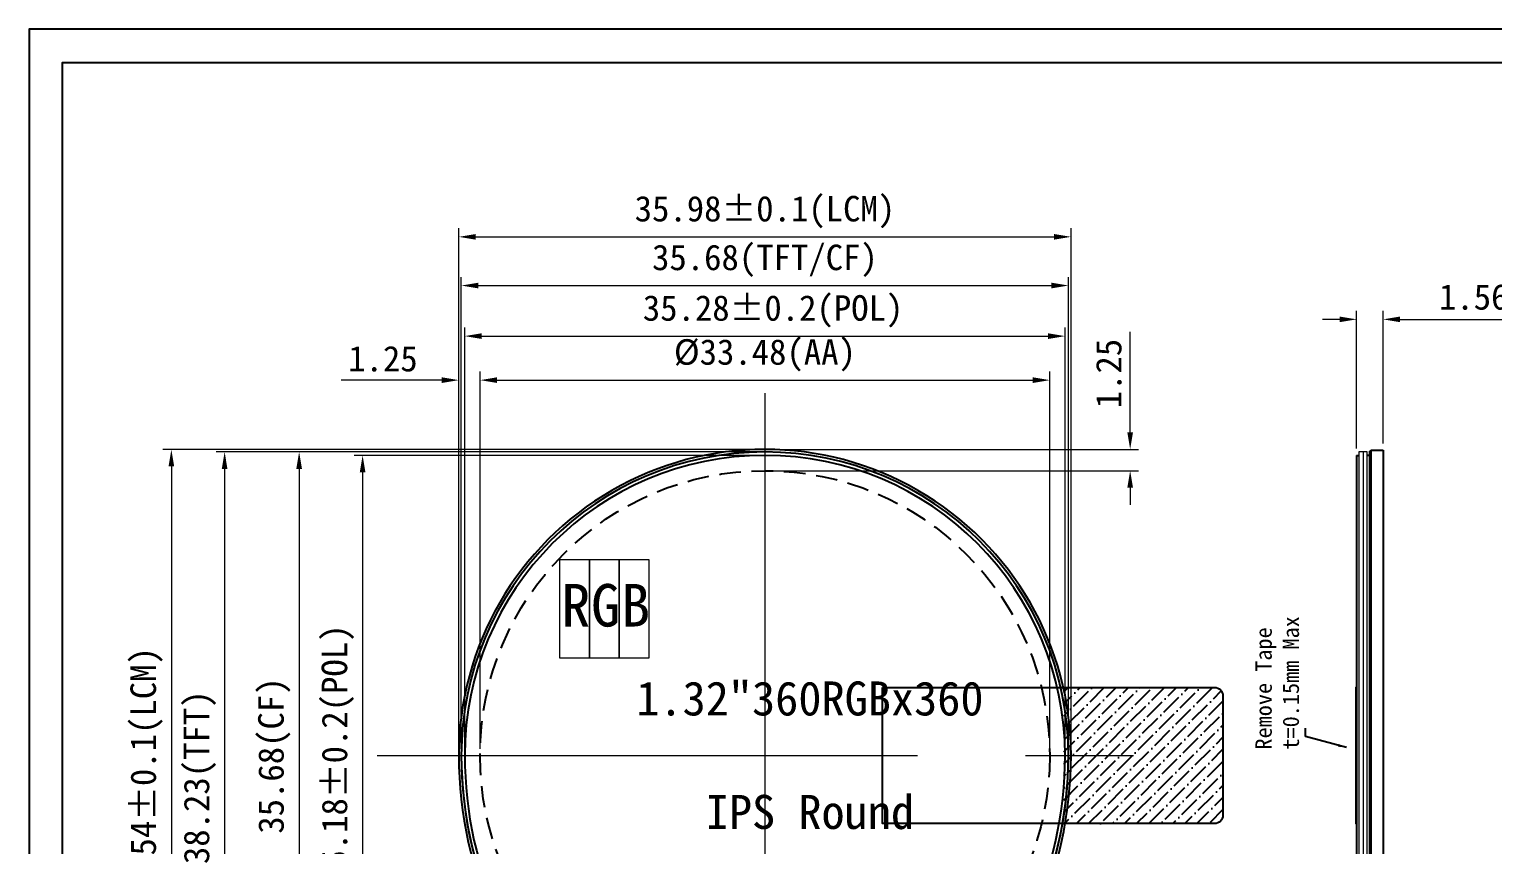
# Model space of a CAD drawing. Header units: millimetres. Extents: x 1060 to 1294, y 252 to 408.
# Drawn here: x 1060.4 to 1146.4, y 360.1 to 408 of the extents above; entities that cross this region are included whole.
import ezdxf

# ---------------------------------------------------------------- set-up
doc = ezdxf.new("R2010")
doc.units = ezdxf.units.MM
doc.linetypes.add('CENTER', pattern=[50.8, 31.75, -6.35, 6.35, -6.35])
doc.linetypes.add('HIDDEN', pattern=[9.525, 6.35, -3.175])
for name, color, linetype, lineweight in [('CEN', 1, 'CENTER', 15), ('DIM1', 7, 'Continuous', 13), ('LCD_MAIN', 2, 'Continuous', 9)]:
    doc.layers.add(name, color=color, linetype=linetype, lineweight=lineweight)
for name, color, linetype in [('dim', 3, 'Continuous'), ('FRAME', 154, 'Continuous'), ('housing', 7, 'Continuous'), ('Index', 7, 'Continuous')]:
    doc.layers.add(name, color=color, linetype=linetype)
doc.styles.get("Standard").update_dxf_attribs({"font": 'txt', "bigfont": 'gbcbig.shx'})
doc.styles.add('宋体', font='SimSun.ttf')
doc.styles.add('工程', font='gbenor.shx', dxfattribs={"width": 1.25, "bigfont": 'gbcbig.shx'})
doc.dimstyles.get("Standard").update_dxf_attribs({"dimtxt": 0.18, "dimasz": 0.18, "dimexe": 0.18, "dimexo": 0.0625, "dimgap": 0.09, "dimtad": 0, "dimzin": 0, "dimdsep": 46, "dimtxsty": 'Standard', "dimcen": 0, "dimadec": 0, "dimazin": 0, "dimtfac": 1, "dimtofl": 0, "dimtmove": 0, "dimatfit": 3, "dimfxl": 1, "dimtolj": 1, "dimtzin": 0, "dimarcsym": 0})
doc.dimstyles.new('标准', dxfattribs={"dimtxt": 2, "dimasz": 1.8, "dimexe": 0.5, "dimexo": 0.4, "dimgap": 0.1, "dimtad": 1, "dimzin": 1, "dimdsep": 46, "dimtxsty": '工程', "dimblk": 'CLOSEDBLANK', "dimcen": 0.09, "dimclrd": 3, "dimclre": 3, "dimclrt": 3, "dimadec": 0, "dimazin": 0, "dimtfac": 1, "dimtofl": 0, "dimtmove": 0, "dimatfit": 3, "dimldrblk": 'CLOSEDBLANK', "dimfxl": 1, "dimtolj": 1, "dimlwd": 0, "dimlwe": 0, "dimarcsym": 0})

# ---------------------------------------------------------------- blocks, each defined once
blk = doc.blocks.new('*D79')
at = {"color": 7, "lineweight": 0, "transparency": 16777216}
for p, q in [((1086.846, 365.716), (1086.846, 387.876)), ((1087.846, 387.376), (1119.326, 387.376)), ((1120.326, 365.716), (1120.326, 387.876))]:
    blk.add_line(p, q, dxfattribs=at)
at = {"color": 7, "transparency": 16777216}
for points in [[(1087.846, 387.543), (1087.846, 387.21), (1086.846, 387.376)], [(1119.326, 387.543), (1119.326, 387.21), (1120.326, 387.376)]]:
    blk.add_solid(points, dxfattribs=at)
at = {"layer": 'Defpoints', "color": 0, "transparency": 16777216}
for p in [(1120.326, 387.376), (1086.846, 365.316), (1120.326, 365.316)]:
    blk.add_point(p, dxfattribs=at)
at = {"color": 7, "transparency": 16777216, "insert": (1103.586, 388.832), "char_height": 1.5, "attachment_point": 5, "style": '宋体'}
blk.add_mtext('\\A1;%%C33.48(AA)', dxfattribs=at)
blk = doc.blocks.new('_ClosedBlank')
at = {"color": 0, "linetype": 'ByBlock', "lineweight": -2}
for p, q in [((-1, 0.167), (0, 0)), ((-1, 0.167), (-1, -0.167)), ((0, 0), (-1, -0.167))]:
    blk.add_line(p, q, dxfattribs=at)
blk = doc.blocks.new('*D80')
at = {"color": 7, "lineweight": 0, "transparency": 16777216}
for p, q in [((1085.746, 365.716), (1085.746, 393.434)), ((1121.426, 365.716), (1121.426, 393.434)), ((1086.746, 392.934), (1120.426, 392.934))]:
    blk.add_line(p, q, dxfattribs=at)
at = {"color": 7, "transparency": 16777216}
for points in [[(1086.746, 393.101), (1086.746, 392.767), (1085.746, 392.934)], [(1120.426, 393.101), (1120.426, 392.767), (1121.426, 392.934)]]:
    blk.add_solid(points, dxfattribs=at)
at = {"layer": 'Defpoints', "color": 0, "transparency": 16777216}
for p in [(1121.426, 392.934), (1085.746, 365.316), (1121.426, 365.316)]:
    blk.add_point(p, dxfattribs=at)
at = {"color": 7, "transparency": 16777216, "insert": (1103.586, 394.389), "char_height": 1.5, "attachment_point": 5, "style": '宋体'}
blk.add_mtext('\\A1;35.68(TFT/CF)', dxfattribs=at)
blk = doc.blocks.new('*D81')
at = {"color": 7, "lineweight": 0, "transparency": 16777216}
for p, q in [((1084.596, 387.376), (1078.683, 387.376)), ((1085.596, 365.716), (1085.596, 387.876)), ((1086.846, 365.716), (1086.846, 387.876)), ((1087.846, 387.376), (1088.846, 387.376))]:
    blk.add_line(p, q, dxfattribs=at)
at = {"color": 7, "transparency": 16777216}
for points in [[(1084.596, 387.543), (1084.596, 387.21), (1085.596, 387.376)], [(1087.846, 387.543), (1087.846, 387.21), (1086.846, 387.376)]]:
    blk.add_solid(points, dxfattribs=at)
at = {"layer": 'Defpoints', "color": 0, "transparency": 16777216}
for p in [(1086.846, 387.376), (1085.596, 365.316), (1086.846, 365.316)]:
    blk.add_point(p, dxfattribs=at)
at = {"color": 7, "transparency": 16777216, "insert": (1081.139, 388.626), "char_height": 1.5, "attachment_point": 5, "style": '宋体'}
blk.add_mtext('\\A1;1.25', dxfattribs=at)
blk = doc.blocks.new('*D82')
at = {"color": 7, "lineweight": 0, "transparency": 16777216}
for p, q in [((1103.186, 383.156), (1075.714, 383.156)), ((1076.214, 382.156), (1076.214, 348.476)), ((1093.632, 347.476), (1075.714, 347.476))]:
    blk.add_line(p, q, dxfattribs=at)
at = {"color": 7, "transparency": 16777216}
for points in [[(1076.047, 382.156), (1076.381, 382.156), (1076.214, 383.156)], [(1076.047, 348.476), (1076.381, 348.476), (1076.214, 347.476)]]:
    blk.add_solid(points, dxfattribs=at)
at = {"layer": 'Defpoints', "color": 0, "transparency": 16777216}
for p in [(1103.586, 383.156), (1076.214, 347.476), (1094.032, 347.476)]:
    blk.add_point(p, dxfattribs=at)
at = {"color": 7, "transparency": 16777216, "insert": (1074.759, 365.316), "char_height": 1.5, "attachment_point": 5, "rotation": 90, "style": '宋体'}
blk.add_mtext('\\A1;35.68(CF)', dxfattribs=at)
blk = doc.blocks.new('*D83')
at = {"color": 7, "lineweight": 0, "transparency": 16777216}
for p, q in [((1103.186, 383.156), (1071.336, 383.156)), ((1071.836, 382.156), (1071.836, 345.926)), ((1098.186, 344.926), (1071.336, 344.926))]:
    blk.add_line(p, q, dxfattribs=at)
at = {"color": 7, "transparency": 16777216}
for points in [[(1071.669, 382.156), (1072.002, 382.156), (1071.836, 383.156)], [(1071.669, 345.926), (1072.002, 345.926), (1071.836, 344.926)]]:
    blk.add_solid(points, dxfattribs=at)
at = {"layer": 'Defpoints', "color": 0, "transparency": 16777216}
for p in [(1103.586, 383.156), (1071.836, 344.926), (1098.586, 344.926)]:
    blk.add_point(p, dxfattribs=at)
at = {"color": 7, "transparency": 16777216, "insert": (1070.38, 364.041), "char_height": 1.5, "attachment_point": 5, "rotation": 90, "style": '宋体'}
blk.add_mtext('\\A1;38.23(TFT)', dxfattribs=at)
blk = doc.blocks.new('*D84')
at = {"color": 7, "lineweight": 0, "transparency": 16777216}
for p, q in [((1125.051, 384.306), (1125.051, 390.22)), ((1103.986, 383.306), (1125.551, 383.306)), ((1103.986, 382.056), (1125.551, 382.056)), ((1125.051, 381.056), (1125.051, 380.056))]:
    blk.add_line(p, q, dxfattribs=at)
at = {"color": 7, "transparency": 16777216}
for points in [[(1124.885, 384.306), (1125.218, 384.306), (1125.051, 383.306)], [(1124.885, 381.056), (1125.218, 381.056), (1125.051, 382.056)]]:
    blk.add_solid(points, dxfattribs=at)
at = {"layer": 'Defpoints', "color": 0, "transparency": 16777216}
for p in [(1103.586, 383.306), (1125.051, 383.306), (1103.586, 382.056)]:
    blk.add_point(p, dxfattribs=at)
at = {"color": 7, "transparency": 16777216, "insert": (1123.801, 387.763), "char_height": 1.5, "attachment_point": 5, "rotation": 90, "style": '宋体'}
blk.add_mtext('\\A1;1.25', dxfattribs=at)
blk = doc.blocks.new('*D77')
at = {"color": 7, "lineweight": 0, "transparency": 16777216}
for p, q in [((1085.946, 365.317), (1085.946, 390.462)), ((1121.226, 365.716), (1121.226, 390.462)), ((1086.946, 389.962), (1120.226, 389.962))]:
    blk.add_line(p, q, dxfattribs=at)
at = {"color": 7, "transparency": 16777216}
for points in [[(1086.946, 390.129), (1086.946, 389.795), (1085.946, 389.962)], [(1120.226, 390.129), (1120.226, 389.795), (1121.226, 389.962)]]:
    blk.add_solid(points, dxfattribs=at)
at = {"layer": 'Defpoints', "color": 0, "transparency": 16777216}
for p in [(1121.226, 389.962), (1085.946, 364.917), (1121.226, 365.316)]:
    blk.add_point(p, dxfattribs=at)
at = {"color": 7, "transparency": 16777216, "insert": (1104.066, 391.417), "char_height": 1.5, "attachment_point": 5, "style": '宋体'}
blk.add_mtext('\\A1;35.28%%P0.2(POL)', dxfattribs=at)
blk = doc.blocks.new('*D78')
at = {"color": 7, "lineweight": 0, "transparency": 16777216}
for p, q in [((1103.586, 382.956), (1079.444, 382.956)), ((1079.944, 381.956), (1079.944, 348.776)), ((1093.589, 347.776), (1079.444, 347.776))]:
    blk.add_line(p, q, dxfattribs=at)
at = {"color": 7, "transparency": 16777216}
for points in [[(1079.777, 381.956), (1080.111, 381.956), (1079.944, 382.956)], [(1079.777, 348.776), (1080.111, 348.776), (1079.944, 347.776)]]:
    blk.add_solid(points, dxfattribs=at)
at = {"layer": 'Defpoints', "color": 0, "transparency": 16777216}
for p in [(1103.986, 382.956), (1079.944, 347.776), (1093.989, 347.776)]:
    blk.add_point(p, dxfattribs=at)
at = {"color": 7, "transparency": 16777216, "insert": (1078.489, 365.366), "char_height": 1.5, "attachment_point": 5, "rotation": 90, "style": '宋体'}
blk.add_mtext('\\A1;35.18%%P0.2(POL)', dxfattribs=at)
blk = doc.blocks.new('*D92')
at = {"color": 7, "lineweight": 0, "transparency": 16777216}
for p, q in [((1085.596, 365.716), (1085.596, 396.296)), ((1086.596, 395.796), (1120.576, 395.796)), ((1121.576, 365.716), (1121.576, 396.296))]:
    blk.add_line(p, q, dxfattribs=at)
at = {"color": 7, "transparency": 16777216}
for points in [[(1086.596, 395.962), (1086.596, 395.629), (1085.596, 395.796)], [(1120.576, 395.962), (1120.576, 395.629), (1121.576, 395.796)]]:
    blk.add_solid(points, dxfattribs=at)
at = {"layer": 'Defpoints', "color": 0, "transparency": 16777216}
for p in [(1121.576, 395.796), (1085.596, 365.316), (1121.576, 365.316)]:
    blk.add_point(p, dxfattribs=at)
at = {"color": 7, "transparency": 16777216, "insert": (1103.586, 397.251), "char_height": 1.5, "attachment_point": 5, "style": '宋体'}
blk.add_mtext('\\A1;35.98%%P0.1(LCM)', dxfattribs=at)
blk = doc.blocks.new('*D93')
at = {"color": 7, "lineweight": 0, "transparency": 16777216}
for p, q in [((1103.186, 383.306), (1068.205, 383.306)), ((1068.705, 382.306), (1068.705, 345.762)), ((1097.558, 344.762), (1068.205, 344.762))]:
    blk.add_line(p, q, dxfattribs=at)
at = {"color": 7, "transparency": 16777216}
for points in [[(1068.538, 382.306), (1068.872, 382.306), (1068.705, 383.306)], [(1068.538, 345.762), (1068.872, 345.762), (1068.705, 344.762)]]:
    blk.add_solid(points, dxfattribs=at)
at = {"layer": 'Defpoints', "color": 0, "transparency": 16777216}
for p in [(1103.586, 383.306), (1068.705, 344.762), (1097.958, 344.762)]:
    blk.add_point(p, dxfattribs=at)
at = {"color": 7, "transparency": 16777216, "insert": (1067.25, 364.034), "char_height": 1.5, "attachment_point": 5, "rotation": 90, "style": '宋体'}
blk.add_mtext('\\A1;38.54%%P0.1(LCM)', dxfattribs=at)
blk = doc.blocks.new('*D94')
at = {"color": 7, "lineweight": 0, "transparency": 16777216}
for p, q in [((1138.358, 383.356), (1138.358, 391.448)), ((1139.918, 383.656), (1139.918, 391.448)), ((1137.358, 390.948), (1136.358, 390.948)), ((1140.918, 390.948), (1152.888, 390.948))]:
    blk.add_line(p, q, dxfattribs=at)
at = {"color": 7, "transparency": 16777216}
for points in [[(1137.358, 391.114), (1137.358, 390.781), (1138.358, 390.948)], [(1140.918, 391.114), (1140.918, 390.781), (1139.918, 390.948)]]:
    blk.add_solid(points, dxfattribs=at)
at = {"layer": 'Defpoints', "color": 0, "transparency": 16777216}
for p in [(1139.918, 390.948), (1138.358, 382.956), (1139.918, 383.256)]:
    blk.add_point(p, dxfattribs=at)
at = {"color": 7, "transparency": 16777216, "insert": (1147.792, 392.256), "char_height": 1.5, "attachment_point": 5, "style": '宋体'}
blk.add_mtext('\\A1;1.56%%P0.1', dxfattribs=at)

msp = doc.modelspace()

# ---------------------------------------------------------------- hatches: boundary and pattern name
at = {"layer": 'dim'}
h = msp.add_hatch(dxfattribs=at)
h.set_pattern_fill('ANSI36', color=5, scale=4, style=0)
h.set_pattern_definition([(45, (420.80006, -4056.3313), (0.265165043, 0.972271824), [1.25, -0.25, 0, -0.25])])
h.paths.add_polyline_path([(1130.505, 368.816, 0.414214), (1130.005, 369.316), (1121.155, 369.316), (1121.155, 361.316), (1130.005, 361.316, 0.414214), (1130.505, 361.816)])

# ---------------------------------------------------------------- linework, layer by layer
at = {"color": 6}
for p, q in [((1138.358, 382.956), (1138.358, 347.776)), ((1138.358, 382.956), (1138.488, 382.956)), ((1139.118, 382.956), (1138.988, 382.956)), ((1139.118, 382.956), (1139.118, 347.776))]:
    msp.add_line(p, q, dxfattribs=at)
at = {"color": 5}
for q in [(1139.188, 383.196), (1139.118, 347.112)]:
    msp.add_line((1139.118, 383.196), q, dxfattribs=at)
for p, q in [((1139.188, 383.256), (1139.918, 383.256)), ((1139.188, 383.256), (1139.188, 347.112)), ((1139.918, 383.256), (1139.918, 344.762))]:
    msp.add_line(p, q)
at = {"color": 4, "ltscale": 0.2}
for points in [[(1085.746, 365.316, 0.231342), (1094.797, 346.856, 0.093545), (1098.586, 344.926), (1108.586, 344.926, 0.093545), (1112.375, 346.856, 0.231342), (1121.426, 365.316, 1)], [(1113.14, 347.476, 0.220289), (1121.426, 365.316, 1), (1085.746, 365.316, 0.220289), (1094.032, 347.476)]]:
    msp.add_lwpolyline(points, format="xyb", close=True, dxfattribs=at)
at = {"color": 5}
msp.add_lwpolyline([(1138.36, 369.316), (1138.31, 369.316), (1138.31, 361.316), (1138.36, 361.316)], close=True, dxfattribs=at)
at = {"color": 7, "linetype": 'HIDDEN', "ltscale": 0.2}
msp.add_circle((1103.586, 365.316), 16.74, dxfattribs=at)
at = {"color": 6, "ltscale": 0.2}
for centre, radius, start, end in [((1103.586, 365.316), 17.64, 0, 180), ((1109.153, 365.344), 23.207, 180.06679, 229.19959), ((1098.02, 365.344), 23.207, 310.80041, 359.93321)]:
    msp.add_arc(centre, radius, start, end, dxfattribs=at)
at = {"layer": 'CEN'}
for p, q in [((1103.586, 386.616), (1103.586, 340.888)), ((1080.801, 365.316), (1126.282, 365.316))]:
    msp.add_line(p, q, dxfattribs=at)
at = {"layer": 'dim', "color": 5}
msp.add_lwpolyline([(1110.505, 369.316), (1130.005, 369.316, -0.414214), (1130.505, 368.816), (1130.505, 361.816, -0.414214), (1130.005, 361.316), (1110.505, 361.316)], format="xyb", close=True, dxfattribs=at)
at = {"layer": 'DIM1', "color": 4}
for p, q in [((1138.488, 383.156), (1138.488, 347.476)), ((1138.738, 383.156), (1138.488, 383.156)), ((1138.738, 383.156), (1138.738, 344.926)), ((1138.988, 383.156), (1138.738, 383.156)), ((1138.988, 344.926), (1138.988, 383.156))]:
    msp.add_line(p, q, dxfattribs=at)
at = {"layer": 'FRAME', "color": 7}
for points in [[(1294.022, 407.993), (1060.355, 407.993), (1060.355, 252.214), (1294.022, 252.214)], [(1292.075, 254.162), (1062.302, 254.162), (1062.302, 406.046), (1292.075, 406.046)]]:
    msp.add_lwpolyline(points, close=True, dxfattribs=at)
at = {"layer": 'housing', "color": 6}
for centre, radius, start, end in [((1103.586, 365.316), 17.99, 359.99972, 180.00028), ((1109.153, 365.344), 23.557, 180.06658, 229.65615), ((1098.02, 365.344), 23.557, 310.34385, 359.93342)]:
    msp.add_arc(centre, radius, start, end, dxfattribs=at)
at = {"layer": 'LCD_MAIN', "color": 7, "linetype": 'ByBlock'}
for points in [[(1091.543, 376.844), (1093.285, 376.844), (1093.285, 371.034), (1091.543, 371.034)], [(1093.285, 376.844), (1095.026, 376.844), (1095.026, 371.034), (1093.285, 371.034)], [(1095.026, 376.844), (1096.768, 376.844), (1096.768, 371.034), (1095.026, 371.034)]]:
    msp.add_lwpolyline(points, close=True, dxfattribs=at)

# ---------------------------------------------------------------- texts
at = {"color": 7, "ltscale": 0.2, "insert": (1106.23, 365.318), "char_height": 2, "attachment_point": 5, "style": '宋体'}
msp.add_mtext_dynamic_manual_height_columns('1.32"360RGBx360\\P \\PIPS Round', width=29.48114, gutter_width=1, heights=[19.712], dxfattribs=at)
at = {"layer": 'Index', "insert": (1133.7, 365.667), "char_height": 0.96, "attachment_point": 4, "rotation": 90, "style": '宋体'}
msp.add_mtext('Remove Tape\\Pt=0.15mm Max', dxfattribs=at)
at = {"layer": 'LCD_MAIN', "color": 1, "linetype": 'ByBlock', "insert": (1091.624, 375.399), "char_height": 2.5, "width": 1.74196, "attachment_point": 1, "style": '宋体'}
msp.add_mtext('R', dxfattribs=at)
at = {"layer": 'LCD_MAIN', "color": 3, "linetype": 'ByBlock', "insert": (1093.37, 375.399), "char_height": 2.5, "width": 1.74196, "attachment_point": 1, "style": '宋体'}
msp.add_mtext('G', dxfattribs=at)
at = {"layer": 'LCD_MAIN', "color": 5, "linetype": 'ByBlock', "insert": (1095.142, 375.399), "char_height": 2.5, "width": 1.74196, "attachment_point": 1, "style": '宋体'}
msp.add_mtext('B', dxfattribs=at)

# ---------------------------------------------------------------- dimensions: what is measured, and where the dimension line sits
for base, p1, p2, text, picture, middle in [((1121.576, 395.796), (1085.596, 365.316), (1121.576, 365.316), '<>%%P0.1(LCM)', '*D92', (1103.586, 395.796)), ((1139.918, 390.948), (1138.358, 382.956), (1139.918, 383.256), '<>%%P0.1', '*D94', (1147.792, 390.948)), ((1121.226, 389.962), (1085.946, 364.917), (1121.226, 365.316), '<>%%P0.2(POL)', '*D77', (1104.066, 389.962))]:
    dim = msp.add_linear_dim(base=base, p1=p1, p2=p2, text=text, dimstyle='标准', override={"dimtxt": 1.5, "dimasz": 1, "dimgap": 0.5, "dimtxsty": '宋体', "dimsah": 1, "dimclrd": 7, "dimclre": 7, "dimclrt": 7})
    dim.commit()
    dim.dimension.update_dxf_attribs({"geometry": picture, "text_midpoint": middle, "dimtype": 160})
for base, p1, p2, text, picture, middle in [((1121.426, 392.934), (1085.746, 365.316), (1121.426, 365.316), '<>(TFT/CF)', '*D80', (1103.586, 394.389)), ((1120.326, 387.376), (1086.846, 365.316), (1120.326, 365.316), '%%C<>(AA)', '*D79', (1103.586, 388.832))]:
    dim = msp.add_linear_dim(base=base, p1=p1, p2=p2, text=text, dimstyle='标准', override={"dimtxt": 1.5, "dimasz": 1, "dimgap": 0.5, "dimtxsty": '宋体', "dimsah": 1, "dimclrd": 7, "dimclre": 7, "dimclrt": 7})
    dim.commit()
    dim.dimension.update_dxf_attribs({"geometry": picture, "text_midpoint": middle})
dim = msp.add_linear_dim(base=(1086.846, 387.376), p1=(1085.596, 365.316), p2=(1086.846, 365.316), dimstyle='标准', override={"dimtxt": 1.5, "dimasz": 1, "dimgap": 0.5, "dimtxsty": '宋体', "dimsah": 1, "dimclrd": 7, "dimclre": 7, "dimclrt": 7})
dim.commit()
dim.dimension.update_dxf_attribs({"geometry": '*D81', "text_midpoint": (1081.139, 387.376), "dimtype": 160})
dim = msp.add_linear_dim(base=(1125.051, 383.306), p1=(1103.586, 382.056), p2=(1103.586, 383.306), angle=90, dimstyle='标准', override={"dimtxt": 1.5, "dimasz": 1, "dimgap": 0.5, "dimtxsty": '宋体', "dimsah": 1, "dimclrd": 7, "dimclre": 7, "dimclrt": 7})
dim.commit()
dim.dimension.update_dxf_attribs({"geometry": '*D84', "text_midpoint": (1125.051, 387.763), "dimtype": 160})
for base, p1, p2, text, picture, middle in [((1068.705, 344.762), (1103.586, 383.306), (1097.958, 344.762), '<>%%P0.1(LCM)', '*D93', (1068.705, 364.034)), ((1071.836, 344.926), (1103.586, 383.156), (1098.586, 344.926), '<>(TFT)', '*D83', (1071.836, 364.041)), ((1076.214, 347.476), (1103.586, 383.156), (1094.032, 347.476), '<>(CF)', '*D82', (1076.214, 365.316)), ((1079.944, 347.776), (1103.986, 382.956), (1093.989, 347.776), '<>%%P0.2(POL)', '*D78', (1079.944, 365.366))]:
    dim = msp.add_linear_dim(base=base, p1=p1, p2=p2, angle=90, text=text, dimstyle='标准', override={"dimtxt": 1.5, "dimasz": 1, "dimgap": 0.5, "dimtxsty": '宋体', "dimsah": 1, "dimclrd": 7, "dimclre": 7, "dimclrt": 7})
    dim.commit()
    dim.dimension.update_dxf_attribs({"geometry": picture, "text_midpoint": middle, "dimtype": 160})

# ---------------------------------------------------------------- leaders
at = {"layer": 'Index'}
msp.add_leader([(1137.77, 365.787), (1135.355, 366.434), (1135.355, 366.934)], dimstyle='Standard', override={"dimtxt": 0.5, "dimasz": 0.5, "dimexe": 0.5, "dimexo": 0.5, "dimgap": 0.1, "dimtih": 0, "dimdec": 3, "dimtxsty": '宋体', "dimclrd": 0}, dxfattribs=at)

doc.saveas('drawing.dxf')
